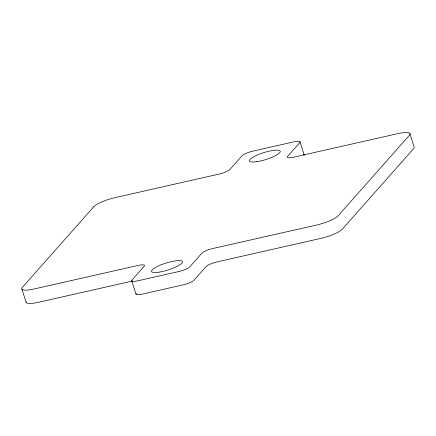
<?xml version="1.0" encoding="UTF-8"?>
<svg xmlns="http://www.w3.org/2000/svg" width="436" height="436" viewBox="0 0 436 436"><rect width="100%" height="100%" fill="white"/><g stroke="black" fill="none" stroke-linecap="round" stroke-linejoin="round"><path stroke-width="0.65" d="M132.631 280.997L38.346 302.333A17.969 4.011 -17.5 0 1 26.013 301.886M409.895 133.596L414.107 146.954A17.969 4.011 -17.5 0 1 413.508 148.763L342.325 229.156A17.969 4.011 -17.5 0 1 321 238.356L216.757 261.954A8.982 2.006 -17.5 0 0 206.092 266.554L193.987 280.223A8.982 2.006 -17.5 0 1 183.327 284.822L142.12 294.153A8.982 2.006 -17.5 0 1 136.305 293.281M299.995 141.814L304.208 155.178M131.792 280.822L136.005 294.186M21.893 289.046L26.106 302.404M303.685 154.802A8.982 2.006 -17.5 0 1 304.017 154.965M93.675 206.844L22.492 287.237A17.969 4.011 -17.5 0 0 34.133 288.975L138.376 265.377A8.982 2.006 -17.5 0 1 144.196 266.249L132.086 279.917A8.982 2.006 -17.5 0 0 137.907 280.789L179.114 271.465A8.982 2.006 -17.5 0 0 189.774 266.865L201.879 253.191A8.982 2.006 -17.5 0 1 212.545 248.591L316.787 224.992A17.969 4.011 -17.5 0 0 338.113 215.793L409.295 135.405A17.969 4.011 -17.5 0 0 397.654 133.667L293.412 157.26A8.982 2.006 -17.5 0 1 287.591 156.393L299.695 142.719A8.982 2.006 -17.5 0 0 293.88 141.847L252.673 151.178A8.982 2.006 -17.5 0 0 242.013 155.777L229.908 169.446A8.982 2.006 -17.5 0 1 219.243 174.046L115 197.644A17.969 4.011 -17.5 0 0 93.675 206.844M256.755 161.707A16.17 3.608 -17.5 0 0 280.261 151.565A16.17 3.608 -17.5 0 0 257.398 154.976A16.17 3.608 -17.5 0 0 256.755 161.707M158.933 272.178A16.17 3.608 -17.5 0 0 182.439 262.036A16.17 3.608 -17.5 0 0 159.576 265.448A16.17 3.608 -17.5 0 0 158.933 272.178"/></g></svg>
